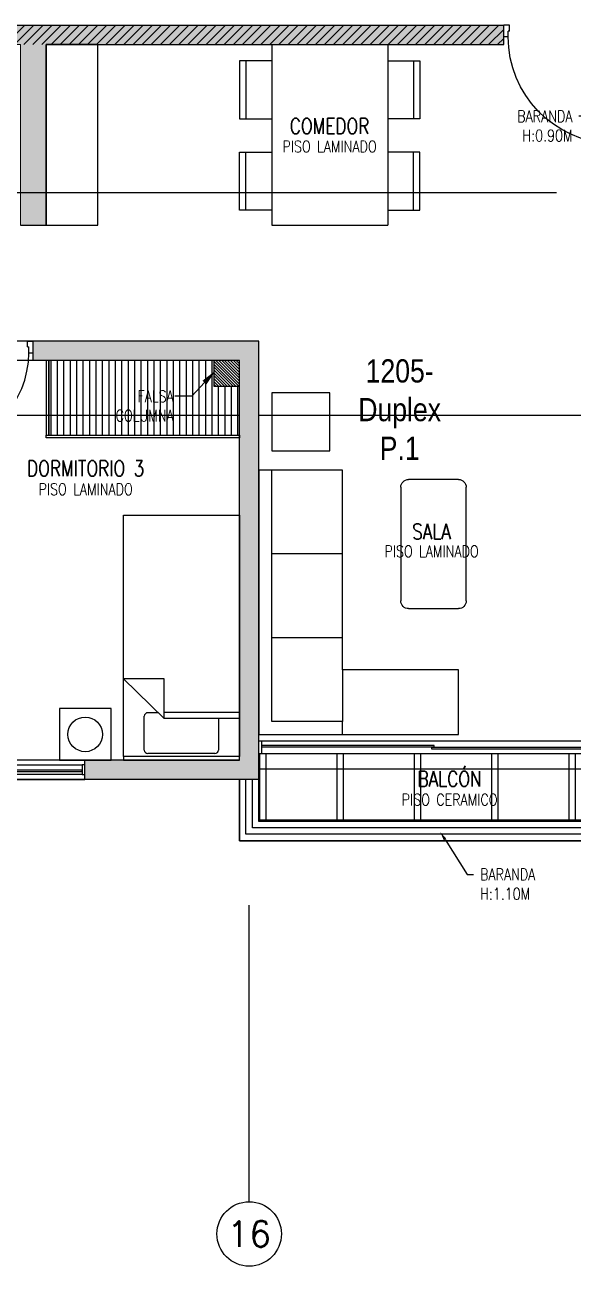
# Model space of a CAD drawing. Header units: millimetres. Extents: x 98 to 155, y -181 to 127.
# Drawn here: x 134.93 to 139.18, y -36.71 to -27.08 of the extents above; entities that cross this region are included whole.
import ezdxf
from ezdxf import colors
from ezdxf.entities.mleader import LeaderData, LeaderLine
from ezdxf.enums import TextEntityAlignment as Align
from ezdxf.math import Vec2, Vec3

# ---------------------------------------------------------------- set-up
doc = ezdxf.new("R2010")
doc.units = ezdxf.units.MM
doc.header["$LTSCALE"] = 15
for name, pattern in [('CENTER', [2, 1.25, -0.25, 0.25, -0.25]), ('HIDDEN2', [0.1875, 0.125, -0.0625]), ('PHANTOM', [63.5, 31.75, -6.35, 6.35, -6.35, 6.35, -6.35]), ('PHANTOM2', [1.25, 0.625, -0.125, 0.125, -0.125, 0.125, -0.125]), ('X-REF_DP_Arquitectura$0$HIDDEN', [0.375, 0.25, -0.125])]:
    doc.linetypes.add(name, pattern=pattern)
doc.layers.get('0').update_dxf_attribs({"color": 250})
for name, color, linetype in [('A-BARANDAS', 250, 'Continuous'), ('A-CORTE', 250, 'CENTER'), ('A-EJES', 250, 'PHANTOM'), ('A-HATCH', 250, 'Continuous'), ('A-MOBILIARIO', 250, 'Continuous'), ('A-MURO BAJO', 250, 'Continuous'), ('A-NUMERACIONDEP', 251, 'Continuous'), ('A-TEXTO-ACABADO PISO', 250, 'Continuous'), ('A_50_TextoAmbiente', 252, 'Continuous'), ('A_50_TextoIndicaciones', 250, 'Continuous'), ('A_50_Vigas', 250, 'X-REF_DP_Arquitectura$0$HIDDEN'), ('A_60_HatchEstructuras', 250, 'Continuous'), ('DLP_MOBILIARIO FIJO', 250, 'Continuous'), ('MURO CF 60', 250, 'Continuous')]:
    doc.layers.add(name, color=color, linetype=linetype)
doc.layers.add('A-MUROS', color=252, linetype='Continuous', lineweight=30)
doc.layers.add('A_20_Estructuras', color=250, linetype='Continuous', lineweight=18)
doc.styles.add('R80', font='ARIALN.TTF', dxfattribs={"height": 2.03})
doc.styles.add('ROMANS', font='romans.shx', dxfattribs={"width": 0.8})
doc.styles.add('TXT_COTAS', font='romans.shx', dxfattribs={"width": 0.8})

# ---------------------------------------------------------------- blocks, each defined once
blk = doc.blocks.new('EF-P112')
at = {"layer": 'A_60_HatchEstructuras'}
h = blk.add_hatch(color=256, dxfattribs=at)
h.dxf.hatch_style = 1
h.paths.add_polyline_path([(-19.25, -4.775), (-21.445, -4.775), (-21.445, -4.925), (-21.1, -4.925), (-21.1, -6.325), (-11.7, -6.325), (-11.7, -6.175), (-15.25, -6.175), (-15.25, -4.775), (-15.45, -4.775), (-15.45, -6.175), (-18.35, -6.175), (-18.35, -4.775), (-18.5, -4.775), (-18.5, -6.175), (-20.9, -6.175), (-20.9, -4.925), (-19.25, -4.925)])
h.paths.add_polyline_path([(-21.47, -7.675), (-18.95, -7.675), (-18.95, -9.075), (-18.8, -9.075), (-18.8, -7.675), (-15.45, -7.675), (-15.45, -9.075), (-15.25, -9.075), (-15.25, -7.675), (-11.7, -7.675), (-11.7, -7.525), (-21.67, -7.525), (-21.67, -9.075), (-19.7, -9.075), (-19.7, -8.925), (-21.47, -8.925)])
h = blk.add_hatch(color=256, dxfattribs=at)
h.dxf.hatch_style = 1
h.paths.add_polyline_path([(-17.1, -9.975), (-18.85, -9.975), (-18.85, -13.375), (-17.5, -13.375), (-17.5, -13.225), (-18.7, -13.225), (-18.7, -10.125), (-17.1, -10.125)])
h.paths.add_polyline_path([(-16.15, -9.975), (-16.3, -9.975), (-16.3, -13.375), (-16.15, -13.375)])
h.paths.add_polyline_path([(-13.6, -9.975), (-15.35, -9.975), (-15.35, -10.125), (-13.75, -10.125), (-13.75, -13.225), (-14.95, -13.225), (-14.95, -13.375), (-13.6, -13.375)])
at = {"layer": 'A_20_Estructuras'}
for points in [[(-21.47, -7.675), (-18.95, -7.675), (-18.95, -9.075), (-18.8, -9.075), (-18.8, -7.675), (-15.45, -7.675), (-15.45, -9.075), (-15.25, -9.075), (-15.25, -7.675), (-11.7, -7.675), (-11.7, -7.525), (-21.67, -7.525), (-21.67, -9.075), (-19.7, -9.075), (-19.7, -8.925), (-21.47, -8.925)], [(-13.6, -9.975), (-15.35, -9.975), (-15.35, -10.125), (-13.75, -10.125), (-13.75, -13.225), (-14.95, -13.225), (-14.95, -13.375), (-13.6, -13.375)]]:
    blk.add_lwpolyline(points, close=True, dxfattribs=at)
at = {"layer": 'A_50_Vigas'}
for p, q in [((-16.15, -10.5501), (-13.75, -10.5501)), ((-13.6, -10.5501), (-10.8, -10.5501)), ((-16.15, -13.375), (-14.95, -13.375))]:
    blk.add_line(p, q, dxfattribs=at)
for points in [[(-15.35, -9.975), (-16.15, -9.975)], [(-15.35, -10.125), (-16.15, -10.125)], [(-13.75, -13.375), (-13.75, -13.8503), (-10.8, -13.8504)]]:
    blk.add_lwpolyline(points, dxfattribs=at)
blk = doc.blocks.new('_Dot')
at = {"color": 0, "linetype": 'ByBlock', "lineweight": -2}
blk.add_line((-0.5, 0), (-1, 0), dxfattribs=at)
at = {"color": 0, "linetype": 'ByBlock', "const_width": 0.5}
blk.add_lwpolyline([(-0.25, 0, 1), (0.25, 0, 1)], format="xyb", close=True, dxfattribs=at)
blk = doc.blocks.new('Ejes_Torre C')
at = {"layer": 'A-EJES', "linetype": 'PHANTOM2'}
blk.add_lwpolyline([(35.025, -2.8), (35.025, -0.5)], dxfattribs=at)
at = {"layer": 'A-EJES', "linetype": 'Continuous'}
blk.add_circle((35.025, -3.05), 0.25, dxfattribs=at)
at = {"layer": 'A-EJES', "linetype": 'Continuous', "style": 'ROMANS'}
blk.add_text('16', height=0.2, dxfattribs=at).set_placement((35.025, -3.05), align=Align.MIDDLE_CENTER)
blk = doc.blocks.new('Cortes-Elev.')
at = {"layer": 'A-CORTE', "linetype": 'CENTER', "ltscale": 0.5}
blk.add_lwpolyline([(-1.966, 27.2284), (51.8601, 27.2284)], dxfattribs=at)
blk = doc.blocks.new('A$C72FD42DB')
for p, q in [((0.3255, 1.4, 0), (1.2255, 1.4, 0)), ((0.3255, 0), (0.3255, 1.4, 0)), ((1.2255, 0), (1.2255, 1.4, 0)), ((0.3255, 0), (1.2255, 0))]:
    blk.add_line(p, q)
for points in [[(0.3255, 1.285), (0.0755, 1.285), (0.0755, 0.835), (0.3255, 0.835)], [(0.1255, 1.285), (0.1255, 0.835)], [(1.2255, 1.285), (1.4755, 1.285), (1.4755, 0.835), (1.2255, 0.835)], [(1.4255, 1.285), (1.4255, 0.835)], [(0.3255, 0.125), (0.0755, 0.125), (0.0755, 0.575), (0.3255, 0.575)], [(0.1255, 0.125), (0.1255, 0.575)], [(1.2255, 0.125), (1.4755, 0.125), (1.4755, 0.575), (1.2255, 0.575)], [(1.4255, 0.125), (1.4255, 0.575)]]:
    blk.add_lwpolyline(points)
blk = doc.blocks.new('SOFA SEC')
for p, q in [((0, 0.65), (0.1, 0.65)), ((0.1, 0.65), (0.1, 0.1)), ((0.5, 0.65), (0.1, 0.65)), ((0.75, 0.65), (0.75, 0.1)), ((1.4, 0.65), (1.4, 0.1)), ((0.1, 0.1), (2.05, 0.1))]:
    blk.add_line(p, q)
blk.add_lwpolyline([(0.5, 1.55), (0.5, 0.65), (2.05, 0.65), (2.05, 0), (0, 0), (0, 1.55)], close=True)
blk = doc.blocks.new('MESA CENTRO')
for p, q in [((-0.1937, 0), (0.1937, 0)), ((-0.2537, -0.9421), (-0.2537, -0.06)), ((0.2537, -0.06), (0.2537, -0.9421)), ((0.1937, -1.0021), (-0.1937, -1.0021))]:
    blk.add_line(p, q)
for centre, start, end in [((-0.1937, -0.06), 90, 180), ((0.1937, -0.06), 0, 90), ((-0.1937, -0.9421), 180, 270), ((0.1937, -0.9421), 270, 0)]:
    blk.add_arc(centre, 0.06, start, end)
blk = doc.blocks.new('1 PLAZA')
for p, q in [((-0.2859, -0.3221), (-0.2859, -0.0781)), ((-0.2592, -0.0513), (0.2619, -0.0513)), ((0.2887, -0.0781), (0.2887, -0.3415)), ((-0.45, -0.3221), (0.1356, -0.3221)), ((0.1356, -0.371), (-0.45, -0.371)), ((0.45, -0.6318), (0.1356, -0.3221)), ((0.1356, -0.3221), (0.1356, -0.6318)), ((0.2619, -0.3683), (0.1825, -0.3683)), ((0.1356, -0.6318), (0.45, -0.6318))]:
    blk.add_line(p, q)
at = {"extrusion": (4.49068e-08, -3.60286e-08, 1), "elevation": 0}
blk.add_lwpolyline([(-0.45, -0.0287), (0.45, -0.0287), (0.45, 0), (-0.45, 0)], close=True, dxfattribs=at)
blk.add_lwpolyline([(-0.45, -1.9), (-0.45, -0.0287), (0.45, -0.0287), (0.45, -1.9)], close=True)
for centre, start, end in [((-0.2592, -0.0781), 90, 180), ((0.2619, -0.0781), 0, 90), ((0.2619, -0.3415), 270, 0)]:
    blk.add_arc(centre, 0.0267, start, end)
blk = doc.blocks.new('VELADOR')
blk.add_lwpolyline([(0, 0.4), (0, 0), (0.4, 0), (0.4, 0.4)], close=True)
blk.add_circle((0.2, 0.2), 0.1344)
blk = doc.blocks.new('*U144')
for p, q in [((0.01, 0.755), (0.01, 0.8)), ((0.1, 0.765), (0.1, 0.8)), ((0.055, 0.755), (0.01, 0.755)), ((0.1, 0.765), (0.055, 0.765)), ((0.055, 0.755), (0.055, 0.765)), ((0.055, 0.045), (0.01, 0.045)), ((0.01, 0.045), (0.01, 0)), ((0.055, 0.045), (0.055, 0.035)), ((0.1, 0.035), (0.055, 0.035)), ((0.1, 0.035), (0.1, 0))]:
    blk.add_line(p, q)
blk.add_lwpolyline([(0.83, 0.07), (0.83, 0.035), (0.1, 0.035), (0.1, 0.07)], close=True)
at = {"linetype": 'HIDDEN2'}
blk.add_arc((0.0996, 0.034), 0.731, 2.23015, 89.96723, dxfattribs=at)
blk = doc.blocks.new('VP.120')
at = {"layer": 'A-MURO BAJO'}
for p, q in [((0, 0), (1.2, 0)), ((0, -0.15), (1.2, -0.15))]:
    blk.add_line(p, q, dxfattribs=at)
at = {"layer": 'DLP_MOBILIARIO FIJO', "color": 251}
for p, q in [((0.02, -0.0375), (1.18, -0.0375)), ((1.18, -0.1125), (0.02, -0.1125))]:
    blk.add_line(p, q, dxfattribs=at)
at = {"layer": 'DLP_MOBILIARIO FIJO', "color": 6}
for points in [[(0, -0.1125), (0.02, -0.1125), (0.02, -0.0375), (0, -0.0375)], [(1.2, -0.1125), (1.18, -0.1125), (1.18, -0.0375), (1.2, -0.0375)]]:
    blk.add_lwpolyline(points, close=True, dxfattribs=at)
at = {"layer": 'DLP_MOBILIARIO FIJO', "elevation": 0}
for points in [[(0.61, -0.0625), (0.02, -0.0625), (0.02, -0.0725), (0.61, -0.0725)], [(0.59, -0.0875), (1.18, -0.0875), (1.18, -0.0775), (0.59, -0.0775)]]:
    blk.add_lwpolyline(points, close=True, dxfattribs=at)
blk = doc.blocks.new('*U145')
for p, q in [((0.01, 0.855), (0.01, 0.9)), ((0.1, 0.865), (0.1, 0.9)), ((0.055, 0.855), (0.01, 0.855)), ((0.1, 0.865), (0.055, 0.865)), ((0.055, 0.855), (0.055, 0.865)), ((0.055, 0.045), (0.01, 0.045)), ((0.01, 0.045), (0.01, 0)), ((0.055, 0.045), (0.055, 0.035)), ((0.1, 0.035), (0.055, 0.035)), ((0.1, 0.035), (0.1, 0))]:
    blk.add_line(p, q)
blk.add_lwpolyline([(0.93, 0.07), (0.93, 0.035), (0.1, 0.035), (0.1, 0.07)], close=True)
at = {"linetype": 'HIDDEN2'}
blk.add_arc((0.0995, 0.0339), 0.8311, 2.23015, 89.96723, dxfattribs=at)
blk = doc.blocks.new('DPTO 75_D11')
at = {"layer": 'A-HATCH'}
h = blk.add_hatch(dxfattribs=at)
h.set_pattern_fill('ANSI31', color=256, scale=0.005, angle=180)
h.set_pattern_definition([(225, (-40.7297, 30.32208), (0.01122532, -0.01122532), [])])
h.paths.add_polyline_path([(2.95, -2.8), (3.15, -2.8), (3.15, -2.6), (2.95, -2.6)])
h = blk.add_hatch(dxfattribs=at)
h.set_pattern_fill('_USER', color=256, scale=0.6, double=1, pattern_type=0)
h.set_pattern_definition([(0, (-6e-06, -5.65), (0, 0.6), []), (90, (-6e-06, -5.65), (-0.6, 4e-17), [])])
h.paths.add_polyline_path([(0, -6.175), (0, -5.65), (2.8, -5.65), (2.8, -6.175)])
at = {"layer": 'DLP_MOBILIARIO FIJO'}
h = blk.add_hatch(dxfattribs=at)
h.set_pattern_fill('_USER', color=256, scale=0.05, angle=450, pattern_type=0)
h.set_pattern_definition([(90, (-36.53, -24.655036), (-0.05, 2e-17), [])])
h.paths.add_polyline_path([(2.95, -3.18), (2.95, -2.8), (3.15, -2.8), (3.15, -2.6), (4.43, -2.6), (4.43, -3.18)])
at = {"layer": 'A-BARANDAS'}
for points in [[(0, -6.225), (2.85, -6.225), (2.85, -5.85)], [(0, -6.275), (2.9, -6.275), (2.9, -5.85)]]:
    blk.add_lwpolyline(points, dxfattribs=at)
at = {"layer": 'A-MOBILIARIO', "elevation": 0}
blk.add_lwpolyline([(2.25, -3.3), (2.25, -2.85), (2.7, -2.85), (2.7, -3.3)], close=True, dxfattribs=at)
at = {"layer": 'A-MURO BAJO'}
for p, q in [((2.78, -5.55, 0), (0.02, -5.55, 0)), ((0.02, -5.65, 0), (2.78, -5.65, 0)), ((2.95, -6.325, 0), (2.95, -5.85, 0))]:
    blk.add_line(p, q, dxfattribs=at)
at = {"layer": 'A-MURO BAJO', "elevation": 0}
blk.add_lwpolyline([(4.45, -1.55), (4.05, -1.55), (4.05, -0.15), (4.45, -0.15)], close=True, dxfattribs=at)
at = {"layer": 'A-MURO BAJO'}
blk.add_lwpolyline([(0, -6.175), (2.8, -6.175), (2.8, -5.85)], dxfattribs=at)
at = {"layer": 'A-MURO BAJO', "elevation": 0}
blk.add_lwpolyline([(0, -6.325), (2.95, -6.325)], dxfattribs=at)
at = {"layer": 'A-MUROS'}
for p, q in [((10.8662, 0), (0.9, 0)), ((0.9, -0.15), (0.9, 0)), ((4.45, -0.15), (0.9, -0.15)), ((4.45, -1.55), (4.45, -0.15)), ((4.65, -1.55), (4.45, -1.55)), ((2.8, -5.85), (2.8, -2.45)), ((2.8, -2.45), (4.55, -2.45)), ((4.55, -2.6), (4.55, -2.45)), ((3.15, -2.6), (4.55, -2.6)), ((3.15, -2.6), (3.15, -2.8)), ((2.95, -5.7), (2.95, -2.8)), ((3.15, -2.8), (2.95, -2.8)), ((2.95, -5.7), (4.15, -5.7)), ((4.15, -5.85), (4.15, -5.7)), ((2.8, -5.85), (4.15, -5.85))]:
    blk.add_line(p, q, dxfattribs=at)
at = {"layer": 'DLP_MOBILIARIO FIJO'}
blk.add_lwpolyline([(2.95, -2.6), (4.43, -2.6), (4.43, -3.18), (2.95, -3.18)], close=True, dxfattribs=at)
at = {"layer": 'DLP_MOBILIARIO FIJO', "elevation": 0}
for points in [[(4.43, -2.6), (4.45, -2.6), (4.45, -3.18), (4.43, -3.18)], [(4.45, -3.2), (4.45, -3.18), (2.95, -3.18), (2.95, -3.2)], [(2.8, -5.55), (2.78, -5.55), (2.78, -5.65), (2.8, -5.65)], [(1.46, -5.6125), (0.02, -5.6125), (0.02, -5.6025), (1.46, -5.6025)], [(1.44, -5.5875), (2.78, -5.5875), (2.78, -5.5975), (1.44, -5.5975)]]:
    blk.add_lwpolyline(points, close=True, dxfattribs=at)
at = {"xscale": -1, "rotation": 180}
blk.add_blockref('VP.120', (4.15, -5.85, 0), dxfattribs=at)
at = {"layer": 'A-MOBILIARIO'}
for name, p, rotation in [('*U145', (0, 0.01, 0), 270), ('A$C72FD42DB', (3.0255, -0.15, 0), 180), ('SOFA SEC', (2.8, -5.5, 0), 89.99956714789808), ('MESA CENTRO', (1.4447, -3.5229, 0), 359.9999774208889)]:
    blk.add_blockref(name, p, dxfattribs=dict(at, rotation=rotation))
at = {"layer": 'A-MOBILIARIO', "xscale": -1.000000000000009, "rotation": 90}
blk.add_blockref('*U144', (5.35, -2.44, 0), dxfattribs=at)
at = {"layer": 'A-MOBILIARIO', "extrusion": (4.49068e-08, 3.60286e-08, -1), "zscale": -1.000000000000027, "rotation": 180}
for name, p in [('1 PLAZA', (-3.4, -5.7, 0)), ('VELADOR', (-3.9471, -5.3, 0))]:
    blk.add_blockref(name, p, dxfattribs=at)
blk = doc.blocks.new('balcon')
at = {"layer": 'A-HATCH'}
h = blk.add_hatch(dxfattribs=at)
h.set_pattern_fill('_USER', color=256, scale=0.6, double=1, pattern_type=0)
h.set_pattern_definition([(0, (25.75, 0.15), (0, 0.6), []), (90, (25.75, 0.15), (-0.6, 4e-17), [])])
h.paths.add_polyline_path([(22.95, 0.15), (22.95, 0.675), (25.75, 0.675), (25.75, 0.15)])
at = {"layer": 'A-BARANDAS', "elevation": 0}
for points in [[(25.75, 0.05), (22.85, 0.05), (22.85, 0.475)], [(25.75, 0.1), (22.9, 0.1), (22.9, 0.475)]]:
    blk.add_lwpolyline(points, dxfattribs=at)
at = {"layer": 'A-MURO BAJO'}
blk.add_line((22.8, 0), (22.8, 0.475), dxfattribs=at)
at = {"layer": 'A-MURO BAJO', "elevation": 0}
blk.add_lwpolyline([(25.75, 0.15), (22.95, 0.15), (22.95, 0.475)], dxfattribs=at)
at = {"layer": 'A-MURO BAJO'}
blk.add_lwpolyline([(25.75, 0), (22.8, 0)], dxfattribs=at)

msp = doc.modelspace()

# ---------------------------------------------------------------- block references
msp.add_blockref('EF-P112', (150.3419, -19.5586))
at = {"layer": 'A-CORTE'}
msp.add_blockref('Cortes-Elev.', (101.6419, -55.6083), dxfattribs=at)
at = {"layer": 'A-EJES'}
msp.add_blockref('Ejes_Torre C', (101.6419, -33.4084), dxfattribs=at)

# ---------------------------------------------------------------- texts
at = {"layer": 'A-TEXTO-ACABADO PISO', "char_height": 0.09, "attachment_point": 2, "rotation": 359.99998, "style": 'ROMANS'}
for width, insert in [(1.20225, (137.2906, -27.9786)), (1.20225, (135.3981, -30.6371)), (1.034523, (138.082, -31.1187, 0))]:
    msp.add_mtext_dynamic_manual_height_columns('PISO LAMINADO', width=width, gutter_width=12.5, heights=[0], dxfattribs=dict(at, insert=insert))
at = {"layer": 'A-TEXTO-ACABADO PISO', "insert": (138.2221, -33.0453), "char_height": 0.09, "attachment_point": 2, "style": 'ROMANS'}
msp.add_mtext_dynamic_manual_height_columns('PISO CERAMICO', width=1.20225, gutter_width=12.5, heights=[0], dxfattribs=at)
at = {"layer": 'A_50_TextoAmbiente', "style": 'ROMANS', "width": 0.8}
for s, p in [('COMEDOR', (137.2907, -27.925)), ('DORMITORIO 3', (135.3983, -30.5802)), ('SALA', (138.0819, -31.0698, 0)), ('BALCÓN', (138.2219, -32.9886, 0))]:
    msp.add_text(s, height=0.12, dxfattribs=at).set_placement(p, align=Align.CENTER)

# ---------------------------------------------------------------- leaders
at = {"layer": 'A-NUMERACIONDEP'}
ml = msp.add_multileader_mtext('Standard', dxfattribs=at)
ml.set_content('1205- Duplex P.1', color=256, style='R80')
ml.set_leader_properties(color=256)
ml.set_arrow_properties(name='DOT')
ml.build(insert=Vec2(0, 0))
ml.multileader.update_dxf_attribs({"leader_type": 0, "has_text_frame": 1, "text_left_attachment_type": 2, "text_right_attachment_type": 2, "dogleg_length": 0.36, "arrow_head_size": 0.06, "scale": 0.06})
ctx = ml.context
ctx.base_point, ctx.scale, ctx.char_height, ctx.arrow_head_size, ctx.landing_gap_size, ctx.plane_origin = Vec3(137.0078, -29.7897), 0.06, 0.18, 0.06, 0.06, Vec3(136.8977, -29.7941)
ctx.left_attachment, ctx.right_attachment, ctx.text_align_type = 2, 2, 1
notes = []
notes.append((ctx, [(0, (1, 1, 0), (138.7525, -29.7897), (-1, 0), 0.0917, [(0, [(139.039, -29.4408)], 0, [])])]))
ctx.mtext.insert, ctx.mtext.width, ctx.mtext.alignment, ctx.mtext.flow_direction = Vec3(137.8343, -29.6743), 1.596647, 2, 5
at = {"layer": 'A_50_TextoIndicaciones'}
ml = msp.add_multileader_mtext('Standard', dxfattribs=at)
ml.set_content('\\pxsm1;BARANDA \\P\\pt16;H:0.90M', color=256, style='TXT_COTAS')
ml.set_leader_properties(color=256)
ml.build(insert=Vec2(0, 0))
ml.multileader.update_dxf_attribs({"dogleg_length": 0.05, "arrow_head_size": 0.07})
ctx = ml.context
ctx.base_point, ctx.char_height, ctx.arrow_head_size, ctx.landing_gap_size, ctx.plane_origin = Vec3(138.6661, -27.7889), 0.09, 0.07, 0.05, Vec3(139.8822, -28.2297)
ctx.text_align_type = 2
notes.append((ctx, [(0, (1, 1, 0), (139.7324, -27.7889), (-1, 0), 0.5069, [(0, [(139.9183, -27.9769)], 0, [])])]))
ctx.mtext.insert, ctx.mtext.width, ctx.mtext.defined_height, ctx.mtext.alignment, ctx.mtext.flow_direction = Vec3(139.1755, -27.7439), 1.149951, 0.8046, 3, 5
ml = msp.add_multileader_mtext('Standard', dxfattribs=at)
ml.set_content('FALSA COLUMNA', color=256, style='ROMANS')
ml.set_leader_properties(color=7)
ml.build(insert=Vec2(0, 0))
ml.multileader.update_dxf_attribs({"dogleg_length": 1.3073, "arrow_head_size": 0.13, "scale": 0.1})
ctx = ml.context
ctx.base_point, ctx.scale, ctx.char_height, ctx.arrow_head_size, ctx.landing_gap_size, ctx.plane_origin = Vec3(135.5843, -29.9609), 0.1, 0.09, 0.13, 0.01, Vec3(136.3058, -30.9442)
ctx.text_align_type = 2
notes.append((ctx, [(0, (1, 1, 0), (136.2219, -29.9609), (-1, 0), 0.1307, [(0, [(136.408, -29.7598)], 0, [])])]))
ctx.mtext.insert, ctx.mtext.width, ctx.mtext.defined_height, ctx.mtext.alignment, ctx.mtext.flow_direction = Vec3(136.0812, -29.9159), 0.532149, 0.5349, 3, 5
ml = msp.add_multileader_mtext('Standard', dxfattribs=at)
ml.set_content('\\pxsm1;BARANDA \\P\\pt16;H:1.10M', color=256, style='TXT_COTAS')
ml.set_leader_properties(color=256)
ml.build(insert=Vec2(0, 0))
ml.multileader.update_dxf_attribs({"dogleg_length": 0.05, "arrow_head_size": 0.07})
ctx = ml.context
ctx.base_point, ctx.char_height, ctx.arrow_head_size, ctx.landing_gap_size, ctx.plane_origin = Vec3(138.4085, -33.6699), 0.09, 0.07, 0.05, Vec3(137.9988, -33.2528)
notes.append((ctx, [(0, (1, 1, 0), (138.3585, -33.6699), (1, 0), 0.05, [(0, [(138.1487, -33.3395)], 0, [])])]))
ctx.mtext.insert, ctx.mtext.width, ctx.mtext.defined_height, ctx.mtext.flow_direction = Vec3(138.4585, -33.6249), 1.102183, 0.8046, 5
for ctx, leaders in notes:
    for number, flags, end, landing, length, lines in leaders:
        leader = LeaderData()
        leader.index, (leader.has_last_leader_line, leader.has_dogleg_vector, leader.attachment_direction) = number, flags
        leader.last_leader_point, leader.dogleg_vector, leader.dogleg_length = Vec3(end), Vec3(landing), length
        for number, points, colour, breaks in lines:
            line = LeaderLine()
            line.index, line.vertices, line.color, line.breaks = number, Vec3.list(points), colors.encode_raw_color(colour), breaks
            leader.lines.append(line)
        ctx.leaders.append(leader)

# ---------------------------------------------------------------- next in the draw order: block references
at = {"xscale": -1}
msp.add_blockref('DPTO 75_D11', (139.5419, -27.0834), dxfattribs=at)

# ---------------------------------------------------------------- next in the draw order: hatches: boundary and pattern name
at = {"layer": 'MURO CF 60'}
h = msp.add_hatch(dxfattribs=at)
h.set_pattern_fill('_USER', color=256, scale=0.05, angle=45, pattern_type=0)
h.set_pattern_definition([(45, (128.671876, -2.083635), (-0.03535534, 0.03535534), [])])
h.paths.add_polyline_path([(138.6419, -27.0834), (131.5419, -27.0834), (131.5419, -27.2334), (138.6419, -27.2334)])

# ---------------------------------------------------------------- next in the draw order: block references
at = {"layer": 'A-MUROS'}
msp.add_blockref('balcon', (113.7919, -33.4084), dxfattribs=at)

doc.saveas('drawing.dxf')
